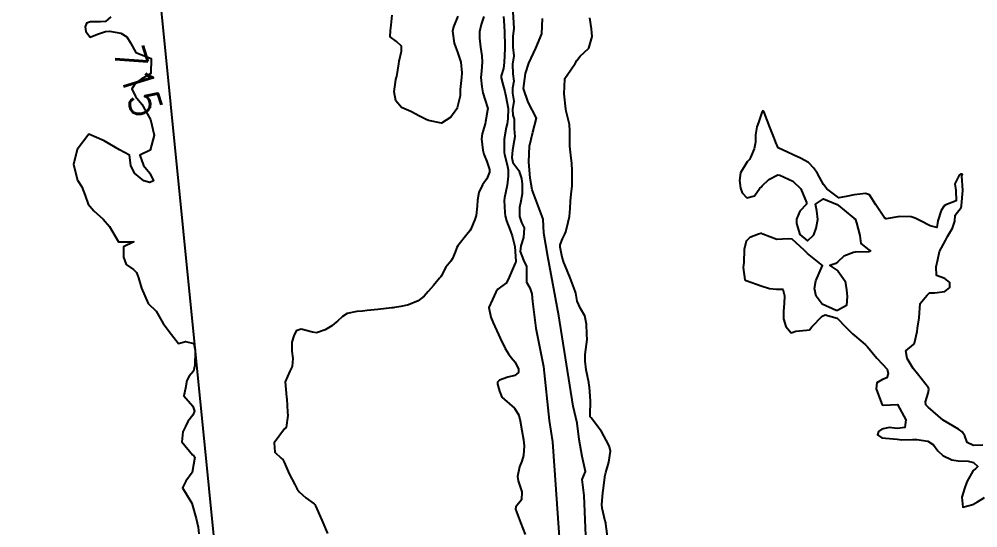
# Model space of a CAD drawing. Header units: metres. Extents: x 307586 to 320046, y 7427249 to 7434250.
# Drawn here: x 310334.6 to 310459.8, y 7432504.8 to 7432571.3 of the extents above; entities that cross this region are included whole.
import ezdxf
from ezdxf.enums import TextEntityAlignment as Align

# ---------------------------------------------------------------- set-up
doc = ezdxf.new("R2010")
doc.units = ezdxf.units.M
doc.header["$MEASUREMENT"] = 0
for name, color, linetype in [('Area Verde e Lazer', 45, 'Continuous'), ('Cotas', 45, 'Continuous'), ('Curvas de Nivel 1m', 11, 'Continuous'), ('Curvas de Nivel 5m', 15, 'Continuous'), ('Hidrografia', 140, 'Continuous')]:
    doc.layers.add(name, color=color, linetype=linetype)
doc.styles.add('Style-STANDARD', font='STANDARD.shx')

msp = doc.modelspace()

# ---------------------------------------------------------------- linework, layer by layer
at = {"layer": 'Area Verde e Lazer'}
msp.add_lwpolyline([(310275.35, 7432586.06), (310286.92, 7432471.2), (310309.08, 7432473.43), (310309.26, 7432471.65), (310362.77, 7432476.37), (310351.09, 7432593.82)], close=True, dxfattribs=at)
at = {"layer": 'Curvas de Nivel 1m', "flags": 128}
for points, elevation in [([(310395.3, 7432571.62), (310394.96, 7432570.57), (310394.74, 7432569.62), (310394.73, 7432568.78), (310394.87, 7432567.62), (310395.04, 7432566.45), (310395.1, 7432565.62), (310394.99, 7432564.47), (310394.93, 7432563.62), (310395.03, 7432562.41), (310395.19, 7432561.62), (310395.78, 7432559.71), (310395.81, 7432559.61), (310395.81, 7432559.58), (310395.78, 7432559.39), (310395.54, 7432557.84), (310395.49, 7432557.61), (310395.09, 7432556.27), (310395, 7432555.62), (310395.18, 7432554.16), (310395.31, 7432553.61), (310395.7, 7432552.67), (310396.03, 7432551.61), (310396.02, 7432551.27), (310395.68, 7432550.42), (310395.34, 7432549.94), (310395.11, 7432549.62), (310394.64, 7432548.64), (310394.47, 7432547.62), (310394.43, 7432546.82), (310394.28, 7432545.62), (310394.14, 7432545.09), (310393.59, 7432543.82), (310393.48, 7432543.63), (310393.1, 7432543.15), (310391.91, 7432541.65), (310391.79, 7432541.44), (310391.56, 7432540.83), (310391.23, 7432539.99), (310390.99, 7432539.67), (310390.32, 7432538.88), (310389.72, 7432537.68), (310389.64, 7432537.56), (310389.52, 7432537.42), (310388.71, 7432536.49), (310388.01, 7432535.7), (310387.49, 7432535.1), (310386.72, 7432534.48), (310385.48, 7432533.96), (310385.29, 7432533.92), (310384.46, 7432533.74), (310383.63, 7432533.59), (310383.47, 7432533.58), (310383.29, 7432533.57), (310381.47, 7432533.36), (310380.06, 7432533.2), (310379.47, 7432533.14), (310378.73, 7432533.08), (310377.46, 7432532.81), (310376.85, 7432532.44), (310376.17, 7432531.84), (310375.79, 7432531.5), (310375.44, 7432531.21), (310374.6, 7432530.7), (310373.43, 7432530.32), (310372.93, 7432530.38), (310371.44, 7432530.79), (310370.79, 7432530.54), (310370.47, 7432529.91), (310370.24, 7432529.08), (310370.21, 7432527.91), (310370.37, 7432526.93), (310370.27, 7432525.91), (310369.97, 7432525.31), (310369.35, 7432523.92), (310369.54, 7432521.92), (310369.56, 7432521.69), (310369.68, 7432519.92), (310369.7, 7432519.52), (310369.47, 7432517.92), (310369.38, 7432517.82), (310369.28, 7432517.75), (310367.93, 7432515.94), (310368.02, 7432514.72), (310368.83, 7432513.93), (310369.05, 7432513.74), (310369.23, 7432513.42), (310369.88, 7432511.91), (310370.62, 7432510.48), (310370.94, 7432509.9), (310371.18, 7432509.56), (310372.05, 7432508.77), (310373.16, 7432507.96), (310373.24, 7432507.87), (310373.32, 7432507.71), (310374.14, 7432505.86), (310374.89, 7432504.08)], 714), ([(310397.89, 7432571.59), (310397.93, 7432571.09), (310398.02, 7432569.59), (310398.04, 7432567.75), (310398.04, 7432567.59), (310398.03, 7432567.44), (310397.97, 7432565.59), (310397.85, 7432564.81), (310397.58, 7432563.85), (310397.57, 7432563.59), (310397.82, 7432562.59), (310398.05, 7432561.82), (310398.09, 7432561.59), (310398.18, 7432561.21), (310398.49, 7432559.58), (310398.42, 7432558.23), (310398.33, 7432557.58), (310398.24, 7432557.1), (310397.95, 7432555.59), (310397.97, 7432553.84), (310398.02, 7432553.59), (310398.37, 7432552.25), (310398.48, 7432551.58), (310398.49, 7432550.77), (310398.34, 7432549.58), (310398, 7432547.94), (310397.97, 7432547.59), (310398.03, 7432545.99), (310398.08, 7432545.58), (310398.27, 7432544.93), (310398.78, 7432543.57), (310399, 7432542.98), (310399.34, 7432541.56), (310399.49, 7432539.62), (310399.47, 7432539.56), (310399.38, 7432539.4), (310398.59, 7432537.57), (310398.27, 7432536.82), (310397.5, 7432536.25), (310397.11, 7432535.98), (310396.88, 7432535.6), (310396.42, 7432534.67), (310395.96, 7432533.61), (310396.22, 7432532.36), (310396.54, 7432531.6), (310397.42, 7432529.59), (310398.08, 7432528.25), (310398.52, 7432527.57), (310398.89, 7432527.06), (310399.39, 7432526.46), (310399.83, 7432525.56), (310399.82, 7432525.11), (310399.37, 7432524.75), (310398.45, 7432524.5), (310397.36, 7432524.14), (310397.09, 7432523.86), (310397.1, 7432523.59), (310397.34, 7432522.68), (310397.67, 7432521.92), (310398.01, 7432521.58), (310399.32, 7432520.45), (310399.87, 7432519.55), (310400.05, 7432518.8), (310400.26, 7432517.55), (310400.49, 7432516.33), (310400.57, 7432515.55), (310400.49, 7432514.3), (310400.28, 7432513.55), (310399.98, 7432512.79), (310399.69, 7432511.56), (310399.8, 7432510.96), (310400.27, 7432509.55), (310400.21, 7432508.51), (310399.49, 7432507.56), (310399.44, 7432507.28), (310400.09, 7432505.55), (310400.71, 7432503.95)], 713), ([(310411.48, 7432503.41), (310411.22, 7432505.34), (310411.22, 7432505.42), (310411.22, 7432505.49), (310411.15, 7432505.73), (310410.77, 7432507.42), (310410.71, 7432507.88), (310410.85, 7432509.42), (310410.89, 7432509.72), (310411.1, 7432511.42), (310411.11, 7432511.53), (310411.22, 7432512.06), (310411.64, 7432513.41), (310411.83, 7432514.84), (310411.73, 7432515.41), (310411.57, 7432515.72), (310411.27, 7432516.28), (310410.65, 7432517.43), (310409.3, 7432519.19), (310409.19, 7432519.33), (310409.17, 7432519.44), (310409.18, 7432519.56), (310409.22, 7432521.44), (310409.11, 7432523.2), (310409.08, 7432523.44), (310409.01, 7432523.8), (310408.68, 7432525.45), (310408.53, 7432526.59), (310408.53, 7432527.45), (310408.73, 7432528.77), (310408.79, 7432529.45), (310408.75, 7432530.13), (310408.7, 7432531.45), (310408.5, 7432532.5), (310407.91, 7432533.46), (310407.49, 7432534.42), (310407.3, 7432535.47), (310407.22, 7432535.76), (310406.58, 7432537.48), (310405.86, 7432539.17), (310405.73, 7432539.49), (310405.55, 7432540.17), (310405.27, 7432541.49), (310405.28, 7432541.79), (310405.58, 7432542.56), (310405.89, 7432543.18), (310406.01, 7432543.49), (310406.33, 7432544.77), (310406.49, 7432545.48), (310406.58, 7432546.53), (310406.6, 7432547.48), (310406.72, 7432548.42), (310406.83, 7432549.48), (310406.86, 7432550.29), (310406.85, 7432551.48), (310406.79, 7432552.39), (310406.65, 7432553.48), (310406.54, 7432554.68), (310406.54, 7432555.48), (310406.55, 7432556.68), (310406.47, 7432557.48), (310406.04, 7432559.23), (310405.99, 7432559.49), (310405.81, 7432561.49), (310405.88, 7432563.44), (310405.89, 7432563.49), (310406.68, 7432564.65), (310407.24, 7432565.48), (310407.46, 7432565.87), (310407.87, 7432566.44), (310408.42, 7432566.92), (310409.01, 7432567.45), (310409.44, 7432568.98), (310409.41, 7432569.45), (310409.36, 7432570), (310409.15, 7432571.45)], 713), ([(310460.47, 7432515.63), (310459.27, 7432515.58), (310458.42, 7432516), (310458.13, 7432516.86), (310457.79, 7432517.36), (310457.29, 7432517.73), (310455.3, 7432518.89), (310453.33, 7432520.6), (310453.01, 7432520.92), (310452.98, 7432521.28), (310453.35, 7432522.44), (310453.42, 7432522.92), (310453.36, 7432523.12), (310451.96, 7432524.93), (310451.39, 7432525.65), (310450.59, 7432526.95), (310450.4, 7432527.97), (310451.42, 7432528.78), (310451.51, 7432528.85), (310451.55, 7432528.94), (310451.89, 7432530.49), (310451.96, 7432530.93), (310452.16, 7432532.24), (310452.22, 7432532.93), (310452.29, 7432534.13), (310452.92, 7432534.93), (310453.22, 7432535.21), (310453.51, 7432535.54), (310454.14, 7432535.54), (310455.51, 7432535.69), (310456.18, 7432536.22), (310456.18, 7432536.88), (310455.53, 7432537.39), (310454.42, 7432537.8), (310454.4, 7432538.91), (310454.58, 7432539.89), (310454.82, 7432540.9), (310455.59, 7432542.35), (310455.76, 7432542.72), (310455.84, 7432542.89), (310456.53, 7432543.96), (310456.83, 7432544.88), (310456.84, 7432545.67), (310457.64, 7432546.68), (310457.69, 7432546.87), (310457.7, 7432546.93), (310457.86, 7432548.87), (310457.75, 7432550.81), (310457.76, 7432550.87), (310457.82, 7432550.99), (310457.69, 7432551.03), (310457.57, 7432551), (310457.4, 7432550.87), (310456.8, 7432549.75), (310456.94, 7432548.88), (310456.97, 7432547.55), (310455.64, 7432547.03), (310455.42, 7432546.89), (310455.02, 7432546.29), (310454.59, 7432544.91), (310454.46, 7432544.06), (310453.61, 7432544.25), (310452.33, 7432544.93), (310451.63, 7432545.28), (310451.12, 7432545.45), (310449.63, 7432545.49), (310447.83, 7432545.2), (310447.63, 7432545.31), (310446.5, 7432547), (310445.66, 7432548.3), (310445.14, 7432548.5), (310443.66, 7432548.32), (310442.61, 7432548.09), (310441.65, 7432547.94), (310440.11, 7432549.08), (310439.67, 7432549.67), (310438.87, 7432551.09), (310438.42, 7432551.82), (310437.71, 7432552.53), (310436.64, 7432553.12), (310435.72, 7432553.56), (310434.95, 7432553.91), (310433.73, 7432554.44), (310433.42, 7432555.16), (310433.26, 7432555.65), (310432.65, 7432557.17), (310431.97, 7432558.99), (310431.89, 7432559.18), (310431.78, 7432559.29), (310431.7, 7432559.26), (310431.67, 7432559.18), (310431.18, 7432557.77), (310430.95, 7432557.19), (310430.79, 7432556.15), (310430.79, 7432555.19), (310430.6, 7432554.33), (310430.14, 7432553.2), (310429.99, 7432552.92), (310429.71, 7432552.63), (310428.82, 7432551.21), (310428.69, 7432550.21), (310428.82, 7432549.21), (310429.02, 7432548.58), (310429.65, 7432547.93), (310430.65, 7432548.19), (310431.37, 7432549.18), (310431.51, 7432549.34), (310431.67, 7432549.51), (310432.52, 7432550.34), (310433.69, 7432550.91), (310433.95, 7432550.89), (310435.68, 7432550.11), (310436.72, 7432549.12), (310437.46, 7432547.3), (310437.43, 7432547.11), (310436.56, 7432546.19), (310436.15, 7432545.12), (310436.15, 7432544.58), (310436.59, 7432543.12), (310437.59, 7432542.33), (310438.4, 7432543.1), (310438.72, 7432543.98), (310438.92, 7432545.09), (310438.78, 7432546.24), (310438.6, 7432547.1), (310439.65, 7432547.8), (310441.45, 7432547.06), (310441.64, 7432546.91), (310442.36, 7432546.33), (310443.63, 7432545.29), (310443.78, 7432545.19), (310443.83, 7432545.04), (310443.98, 7432544.68), (310444.42, 7432543.03), (310444.52, 7432541.96), (310445.57, 7432541.14), (310445.81, 7432541.01), (310445.68, 7432540.9), (310445.57, 7432540.89), (310443.79, 7432540.82), (310443.57, 7432540.8), (310442.31, 7432540.3), (310441.55, 7432539.58), (310441.26, 7432539.35), (310440.5, 7432539.07), (310441.54, 7432538.38), (310442.5, 7432537.05), (310442.65, 7432535.91), (310442.74, 7432535.05), (310442.65, 7432533.88), (310441.48, 7432533.23), (310441.31, 7432533.23), (310439.49, 7432534.03), (310438.71, 7432535.09), (310438.5, 7432536.08), (310438.66, 7432537.09), (310439.54, 7432539.08), (310437.57, 7432540.65), (310437.12, 7432541.11), (310435.59, 7432542.53), (310435.03, 7432542.58), (310433.59, 7432542.5), (310431.72, 7432543.18), (310431.59, 7432543.26), (310431.48, 7432543.29), (310431.17, 7432543.18), (310430.04, 7432542.75), (310429.58, 7432542.28), (310429.31, 7432541.2), (310429.27, 7432539.48), (310429.23, 7432539.2), (310429.15, 7432538.81), (310429.41, 7432537.2), (310429.46, 7432537.14), (310429.52, 7432537.15), (310429.58, 7432537.15), (310431.52, 7432536.44), (310432.61, 7432536.07), (310433.51, 7432536.02), (310434.36, 7432535.99), (310434.55, 7432535.14), (310434.51, 7432534.12), (310434.44, 7432533.15), (310434.42, 7432532.11), (310434.75, 7432531.14), (310435.44, 7432530.28), (310436.06, 7432530.5), (310437.45, 7432530.66), (310437.85, 7432530.7), (310438.13, 7432531.1), (310439.47, 7432532.47), (310439.89, 7432532.66), (310441.46, 7432532.21), (310442.56, 7432531.05), (310443.44, 7432530.16), (310444.81, 7432529.02), (310445.14, 7432528.73), (310445.42, 7432528.45), (310446.65, 7432527), (310447.39, 7432526.19), (310447.98, 7432525.57), (310448.1, 7432524.98), (310447.94, 7432524.42), (310447.37, 7432524.2), (310446.61, 7432523.75), (310446.56, 7432523), (310447.22, 7432521.1), (310447.27, 7432520.99), (310447.33, 7432520.89), (310447.48, 7432520.84), (310449.33, 7432520.96), (310450.4, 7432518.95), (310450.29, 7432517.96), (310449.29, 7432517.83), (310448.25, 7432517.93), (310447.29, 7432517.74), (310446.85, 7432517.43), (310446.72, 7432517), (310447.28, 7432516.58), (310448.76, 7432516.45), (310449.28, 7432516.42), (310449.89, 7432516.34), (310451.28, 7432516.37), (310451.84, 7432516.37), (310453.28, 7432516.16), (310454.05, 7432515.69), (310454.59, 7432514.9), (310455.25, 7432514.28), (310456.42, 7432513.71), (310457.24, 7432513.57), (310458.55, 7432513.54), (310459.24, 7432513.37), (310459.84, 7432512.83), (310459.52, 7432512.55), (310459.23, 7432512.31), (310458.38, 7432510.85), (310458.09, 7432509.96), (310457.72, 7432508.86), (310457.84, 7432507.53), (310459.17, 7432507.89), (310459.76, 7432508.25), (310460.7, 7432508.82)], 713)]:
    msp.add_lwpolyline(points, dxfattribs=dict(at, elevation=elevation))
at = {"layer": 'Curvas de Nivel 5m', "elevation": 715, "flags": 128}
for points in [[(310346.59, 7432571.54), (310345.91, 7432570.94), (310345.24, 7432570.89), (310343.91, 7432570.9), (310343.41, 7432570.74), (310343.24, 7432570.24), (310343.31, 7432569.65), (310343.89, 7432568.9), (310344.83, 7432569.29), (310345.9, 7432569.65), (310346.43, 7432569.67), (310347.9, 7432569.43), (310348.67, 7432568.95), (310349.16, 7432568.17), (310349.86, 7432566.91), (310351.85, 7432566.14), (310351.83, 7432564.14), (310350.56, 7432563.42), (310349.82, 7432562.9), (310349.31, 7432562.17), (310349.8, 7432561.16), (310350.62, 7432560.15), (310351.76, 7432558.14), (310352.24, 7432556.13), (310351.71, 7432554.14), (310350.37, 7432553.49), (310350.86, 7432552.15), (310351.68, 7432551.14), (310352.17, 7432550.13), (310351.66, 7432549.94), (310350.88, 7432550.15), (310349.68, 7432551.16), (310349.19, 7432552.17), (310349.04, 7432553.5), (310347.71, 7432554.19), (310345.72, 7432555.38), (310343.73, 7432556.23), (310342.21, 7432554.25), (310341.69, 7432552.26), (310342.22, 7432550.25), (310342.79, 7432549.37), (310343.22, 7432548.24), (310343.63, 7432547.1), (310344.35, 7432546.22), (310345.6, 7432545.14), (310346.43, 7432544.2), (310347.57, 7432542.19), (310349.57, 7432542.16), (310348.23, 7432541.51), (310348.24, 7432540.18), (310348.58, 7432539.22), (310349.53, 7432538.59), (310349.94, 7432538.16), (310350.18, 7432537.49), (310350.6, 7432536.15), (310351.47, 7432534.14), (310352.49, 7432533.15), (310353.06, 7432532.12), (310353.44, 7432531.51), (310354.49, 7432530.1), (310355.41, 7432528.92), (310356.35, 7432529.15), (310357.41, 7432528.9), (310357.57, 7432528.23), (310357.58, 7432528.07), (310357.58, 7432527.89), (310357.55, 7432526.07), (310357.37, 7432525.28), (310356.8, 7432524.63), (310356.52, 7432524.08), (310356.34, 7432523.08), (310356.13, 7432522.08), (310357.31, 7432520.73), (310357.5, 7432520.07), (310357.3, 7432519.53), (310356.64, 7432518.73), (310356.34, 7432518.08), (310355.98, 7432517.37), (310355.88, 7432516.08), (310357.24, 7432514.39), (310357.43, 7432514.26), (310357.57, 7432514.06), (310357.21, 7432512.07), (310356.36, 7432510.91), (310355.93, 7432510.08), (310357.16, 7432508.07), (310357.74, 7432506.06), (310357.98, 7432504.92), (310358.08, 7432504.06)], [(310391.89, 7432571.66), (310391.33, 7432570.24), (310391.23, 7432569.67), (310391.43, 7432568.12), (310391.58, 7432567.66), (310391.87, 7432566.95), (310392.29, 7432565.65), (310392.45, 7432564.26), (310392.4, 7432563.65), (310392.22, 7432562.05), (310392.22, 7432561.65), (310392.23, 7432561.23), (310391.82, 7432559.66), (310391.78, 7432559.56), (310390.97, 7432558.47), (310389.76, 7432557.68), (310388.09, 7432558.03), (310387.77, 7432558.15), (310386.89, 7432558.6), (310385.78, 7432559.18), (310384.54, 7432559.74), (310383.8, 7432560.58), (310383.61, 7432561.75), (310383.83, 7432563.37), (310383.91, 7432563.68), (310383.92, 7432563.75), (310384.18, 7432565.42), (310384.24, 7432565.75), (310384.55, 7432567.06), (310384.53, 7432567.74), (310383.89, 7432568.33), (310383.06, 7432568.93), (310383.12, 7432569.76), (310383.2, 7432570.47), (310383.34, 7432571.76)]]:
    msp.add_lwpolyline(points, dxfattribs=at)
at = {"layer": 'Hidrografia'}
for points in [[(310399.03, 7432572.94), (310399.2, 7432570.04), (310399.11, 7432569.02), (310399.11, 7432567.59), (310399.2, 7432566.48), (310399.03, 7432565.38), (310399.11, 7432564.12), (310399.2, 7432563.18), (310399.03, 7432562.25), (310399.03, 7432561.58), (310399.2, 7432560.56), (310399.03, 7432559.46), (310399.11, 7432558.7), (310399.28, 7432558.19), (310399.28, 7432556.92), (310399.37, 7432555.91), (310399.28, 7432555.4), (310399.03, 7432554.13), (310398.94, 7432553.2), (310399.11, 7432552.52), (310399.88, 7432551.48), (310400.21, 7432550.46), (310400.3, 7432549.7), (310400.3, 7432548.43), (310400.13, 7432547.5), (310399.96, 7432546.65), (310399.96, 7432545.47), (310400.21, 7432544.71), (310400.55, 7432544.03), (310400.47, 7432542.76), (310400.13, 7432541.66), (310400.04, 7432540.9), (310400.47, 7432539.8), (310400.89, 7432538.95), (310400.89, 7432537.94), (310400.89, 7432536.92), (310401.31, 7432536.16), (310401.57, 7432535.4), (310401.65, 7432534.38), (310402.08, 7432530.89), (310403.09, 7432525.9), (310403.85, 7432518.87), (310404.28, 7432516.08), (310405.27, 7432501.75)], [(310408.84, 7432498.53), (310408.42, 7432509.04), (310408.16, 7432511.17), (310408.59, 7432512.19), (310408.16, 7432514.15), (310407.74, 7432516.37), (310407.48, 7432518.5), (310406.97, 7432520.71), (310405.09, 7432532.5), (310403.64, 7432540.26), (310403.13, 7432543.33), (310403.05, 7432545.12), (310401.6, 7432548.98), (310401.34, 7432550.51), (310401.17, 7432552.64), (310401.26, 7432554.69), (310401.68, 7432556.48), (310402.19, 7432558.35), (310401.09, 7432560.4), (310400.49, 7432562.19), (310400.74, 7432564.15), (310401.17, 7432565.51), (310402.11, 7432567.47), (310402.88, 7432569.35), (310402.96, 7432571.34)]]:
    msp.add_lwpolyline(points, dxfattribs=at)

# ---------------------------------------------------------------- texts
at = {"layer": 'Cotas', "style": 'Style-STANDARD'}
msp.add_text('715', height=4, rotation=287.3023, dxfattribs=at).set_placement((310350.12, 7432563.19, 715), align=Align.MIDDLE_CENTER)

doc.saveas('drawing.dxf')
